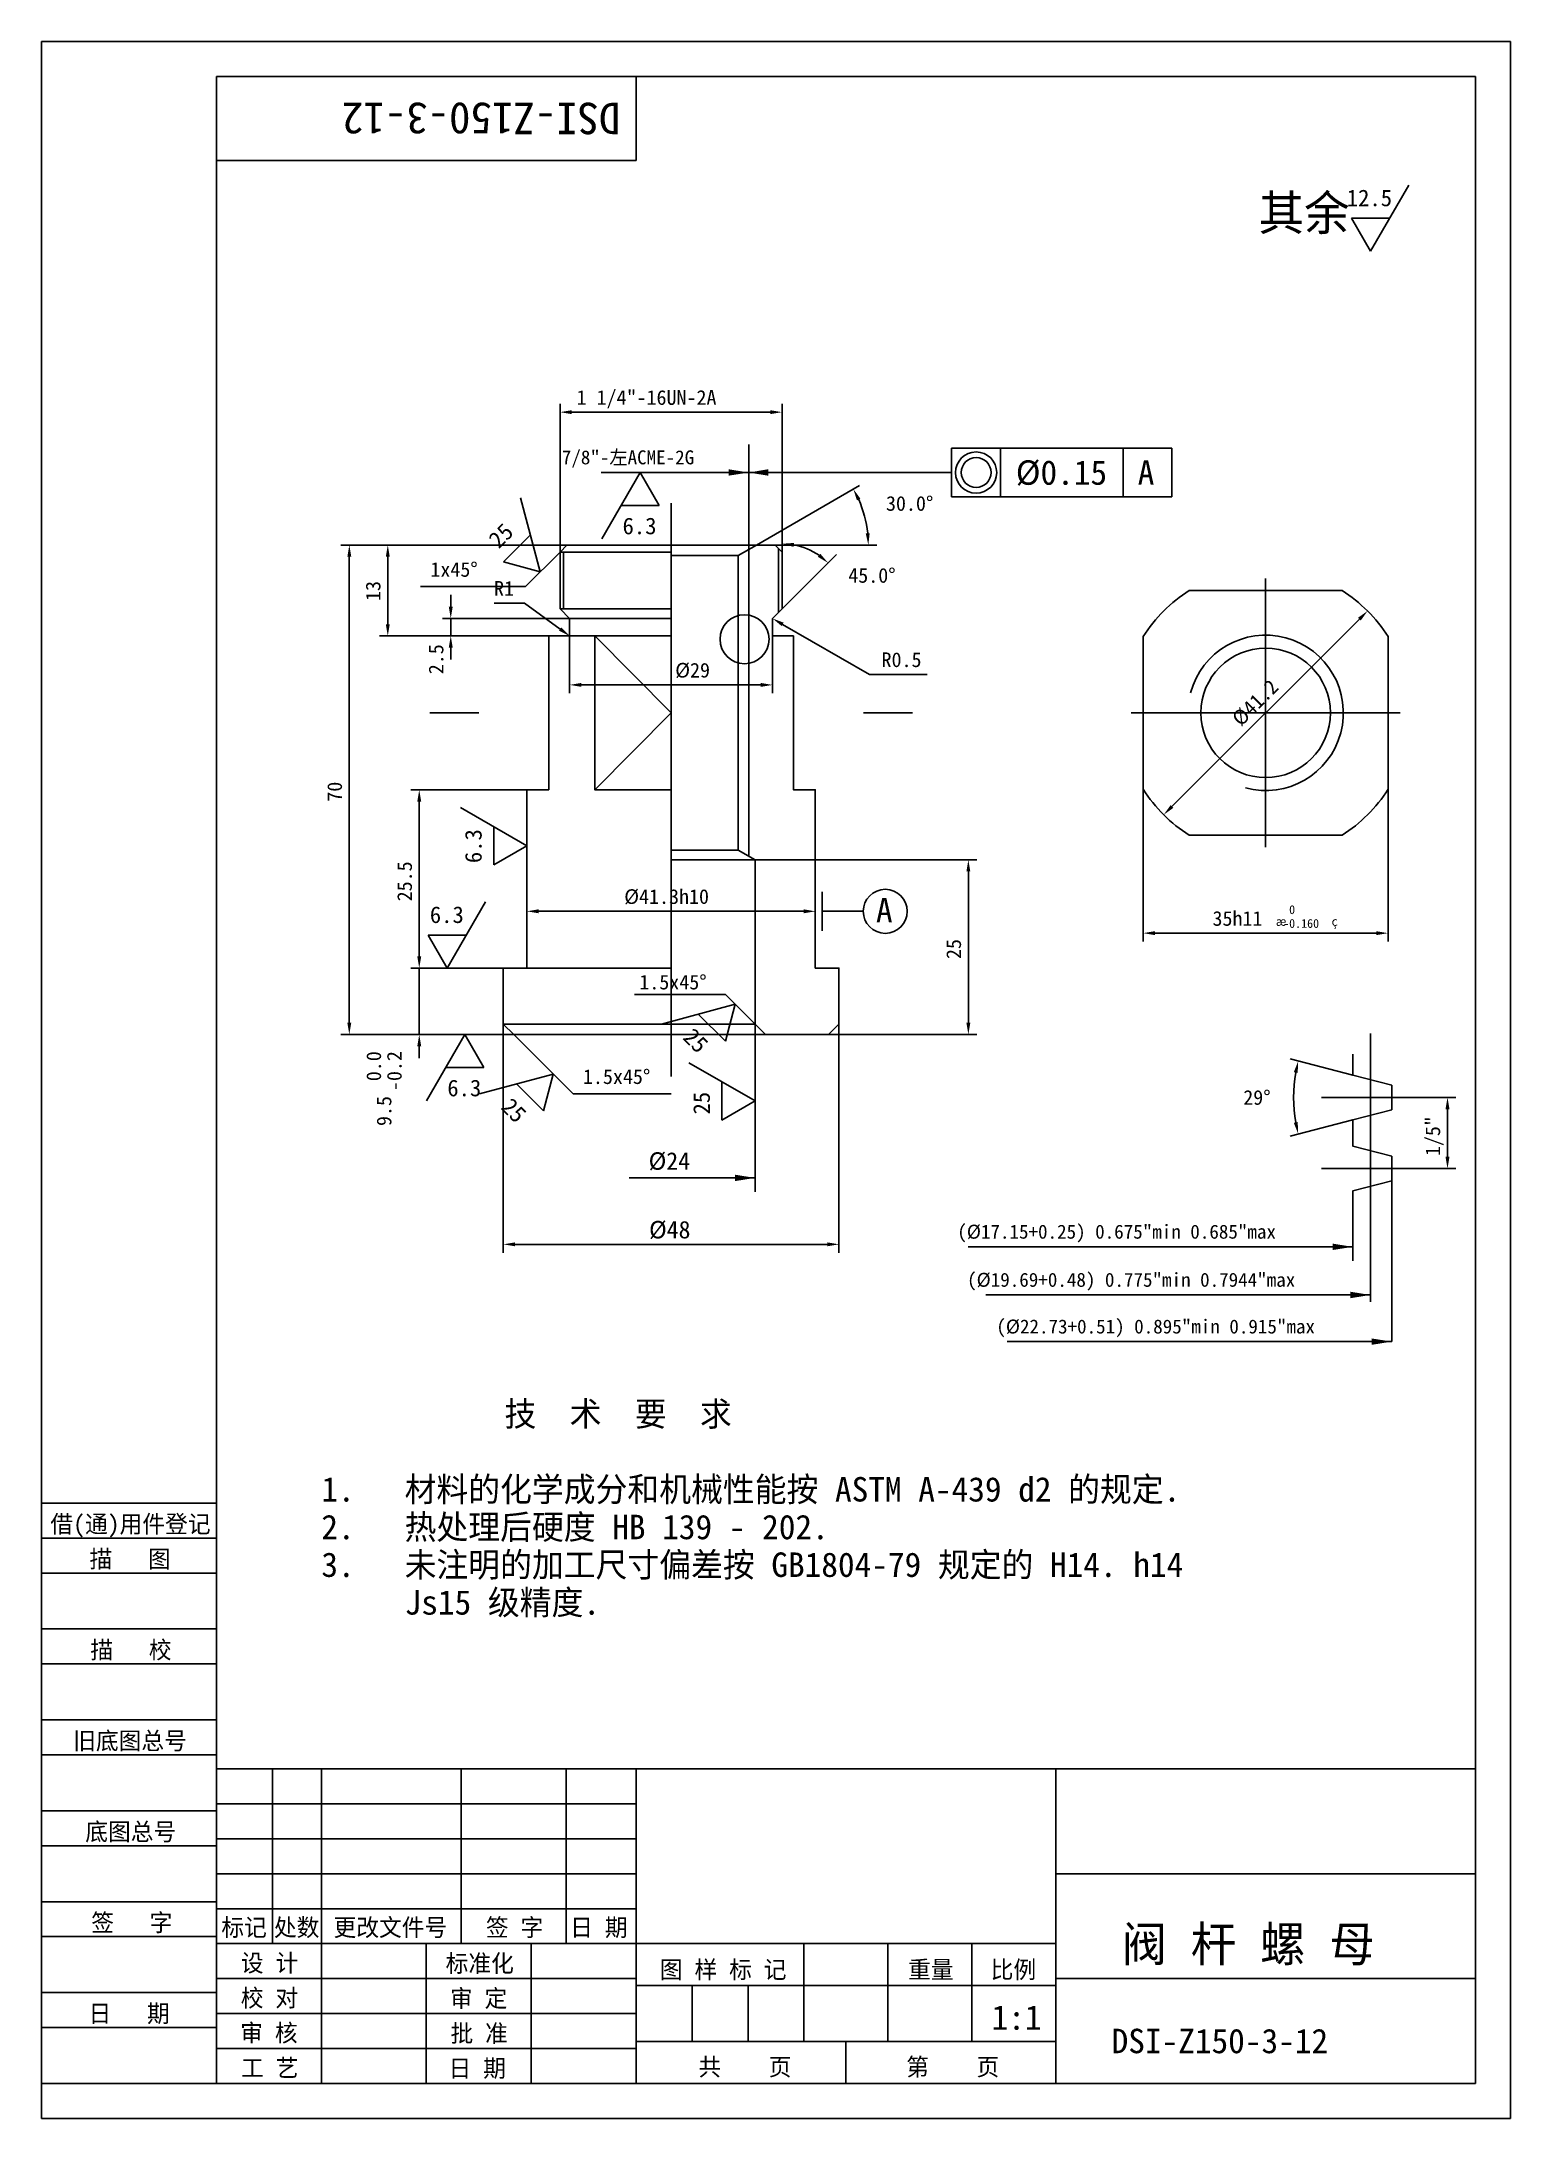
# Model space of a CAD drawing. Header units: metres. Extents: x 0 to 210, y 0 to 297.
import ezdxf

# ---------------------------------------------------------------- set-up
doc = ezdxf.new("R2010")
doc.units = ezdxf.units.M
for name, color, linetype in [('C', 6, 'Continuous'), ('D', 1, 'Continuous'), ('FL', 5, 'Continuous'), ('T', 7, 'Continuous'), ('TL', 4, 'Continuous')]:
    doc.layers.add(name, color=color, linetype=linetype)

# ---------------------------------------------------------------- blocks, each defined once
blk = doc.blocks.new('PIC6')
blk.add_lwpolyline([(6.01, 0, 1), (-6.01, 0, 1)], format="xyb", close=True)
blk.add_lwpolyline([(-4.36, 0, 1), (4.36, 0, 1), (-4.36, 0, 1)], format="xyb")
blk = doc.blocks.new('TUKUN4')
at = {"layer": 'FL'}
for p, q in [((0, 297), (0, 0)), ((210, 297), (0, 297)), ((210, 0), (210, 297)), ((0, 78), (25, 78)), ((0, 70), (25, 70)), ((0, 65), (25, 65)), ((0, 57), (25, 57)), ((0, 52), (25, 52)), ((33, 25), (33, 50)), ((40, 5), (40, 50)), ((60, 25), (60, 50)), ((75, 25), (75, 50)), ((25, 45), (85, 45)), ((0, 44), (25, 44)), ((0, 39), (25, 39)), ((25, 40), (85, 40)), ((25, 35), (85, 35)), ((0, 31), (25, 31)), ((25, 30), (85, 30)), ((0, 26), (25, 26)), ((70, 5), (70, 25)), ((0, 18), (25, 18)), ((25, 20), (85, 20)), ((25, 15), (85, 15)), ((0, 13), (25, 13)), ((25, 10), (85, 10)), ((0, 0), (210, 0))]:
    blk.add_line(p, q, dxfattribs=at)
at = {"layer": 'TL'}
for p, q in [((25, 5), (25, 292)), ((205, 292), (25, 292)), ((85, 292), (85, 280)), ((205, 5), (205, 292)), ((85, 280), (25, 280)), ((0, 88), (25, 88)), ((0, 83), (25, 83)), ((205, 50), (25, 50)), ((85, 5), (85, 50)), ((145, 5), (145, 50)), ((205, 35), (145, 35)), ((145, 25), (25, 25)), ((55, 5), (55, 25)), ((109, 11), (109, 25)), ((121, 11), (121, 25)), ((133, 11), (133, 25)), ((85, 19), (145, 19)), ((93, 11), (93, 19)), ((101, 11), (101, 19)), ((205, 20), (145, 20)), ((145, 11), (85, 11)), ((115, 5), (115, 11)), ((0, 5), (205, 5))]:
    blk.add_line(p, q, dxfattribs=at)
at = {"layer": 'T'}
for s, p in [('借(通)用件登记', (1.26, 83.76)), ('描   图', (6.86, 78.76)), ('描   校', (6.98, 65.76)), ('旧底图总号', (4.52, 52.76)), ('底图总号', (6.25, 39.76)), ('签   字', (7.1, 26.76)), ('标记', (25.71, 26.07)), ('处数', (33.22, 26.07)), ('更改文件号', (41.75, 26.07)), ('签 字', (63.53, 26.07)), ('日 期', (75.57, 26.07)), ('设 计', (28.5, 20.99)), ('标准化', (57.77, 20.93)), ('图 样 标 记', (88.4, 20.04)), ('重量', (123.88, 20.04)), ('比例', (135.7, 20.04)), ('校 对', (28.48, 15.99)), ('审 定', (58.39, 15.93)), ('日   期', (6.72, 13.76)), ('审 核', (28.41, 10.99)), ('批 准', (58.46, 10.93)), ('共    页', (93.91, 6.13)), ('第    页', (123.62, 6.13)), ('工 艺', (28.52, 5.99)), ('日 期', (58.18, 5.93))]:
    blk.add_text(s, height=2.5, dxfattribs=at).set_placement(p)

msp = doc.modelspace()

# ---------------------------------------------------------------- linework, layer by layer
at = {"layer": 'C'}
for p, q in [((175, 220.22), (175, 181.78)), ((155.78, 201), (194.22, 201))]:
    msp.add_line(p, q, dxfattribs=at)
for points in [[(90, 149), (90, 231)], [(190, 155.14), (190, 130.76)], [(183, 146), (196, 146)], [(183, 135.84), (196, 135.84)]]:
    msp.add_lwpolyline(points, dxfattribs=at)
at = {"layer": 'D'}
for p, q in [((195.46, 276.46), (190, 267)), ((190, 267), (187.27, 271.73)), ((187.27, 271.73), (192.73, 271.73)), ((74.12, 224), (74.12, 245.2)), ((75.81, 244), (104.19, 244)), ((105.88, 224), (105.88, 245.2)), ((101.11, 224.37), (101.11, 239.37)), ((130.11, 231.87), (130.11, 238.87)), ((130.11, 238.87), (161.61, 238.87)), ((137.11, 231.87), (137.11, 238.87)), ((154.61, 231.87), (154.61, 238.87)), ((161.61, 238.87), (161.61, 231.87)), ((101.11, 235.37), (80, 235.37)), ((80.09, 225.91), (85.56, 235.37)), ((85.56, 235.37), (88.29, 230.64)), ((101.11, 235.37), (104.61, 235.37)), ((104.61, 235.37), (130.11, 235.37)), ((68.47, 231.73), (71.3, 221.17)), ((102.2, 225), (116.92, 233.5)), ((161.61, 231.87), (130.11, 231.87)), ((88.29, 230.64), (82.82, 230.64)), ((66.02, 222.59), (69.88, 226.45)), ((105.88, 224), (105.88, 226.38)), ((75.12, 225), (42.8, 225)), ((44, 156.68), (44, 223.32)), ((75.12, 225), (48.3, 225)), ((49.5, 213.68), (49.5, 223.32)), ((74.12, 224), (69.18, 219.05)), ((104.88, 225), (114.88, 225)), ((105.88, 215.88), (113.65, 223.65)), ((114.88, 225), (119.4, 225)), ((71.3, 221.17), (66.02, 222.59)), ((69.18, 219.05), (54.18, 219.05)), ((58.5, 216.18), (58.5, 217.86)), ((75.5, 214.5), (57.3, 214.5)), ((58.5, 212), (58.5, 214.5)), ((67.35, 216.7), (64.69, 216.7)), ((69.03, 216.7), (67.35, 216.7)), ((74.14, 212.99), (69.03, 216.7)), ((188.4, 214.4), (161.6, 187.6)), ((72.5, 212), (48.3, 212)), ((72.5, 212), (57.3, 212)), ((75.5, 212), (75.5, 203.8)), ((104.5, 212), (104.5, 203.8)), ((105.95, 213.66), (118.36, 206.5)), ((58.5, 210.32), (58.5, 208.64)), ((77.18, 205), (102.82, 205)), ((118.36, 206.5), (120.04, 206.5)), ((120.04, 206.5), (126.59, 206.5)), ((157.5, 190.08), (157.5, 168.3)), ((192.5, 190.08), (192.5, 168.3)), ((69.38, 190), (52.8, 190)), ((54, 166.18), (54, 188.32)), ((59.91, 187.46), (69.38, 182)), ((64.64, 179.27), (64.64, 184.73)), ((69.38, 182), (64.64, 179.27)), ((102, 180), (133.7, 180)), ((132.5, 156.68), (132.5, 178.32)), ((63.46, 173.96), (58, 164.5)), ((69.38, 170.88), (69.38, 173.82)), ((71.06, 172.62), (108.94, 172.62)), ((110.62, 170.88), (110.62, 173.82)), ((159.18, 169.5), (190.82, 169.5)), ((54, 166.18), (54, 167.86)), ((58, 164.5), (55.27, 169.23)), ((55.27, 169.23), (60.73, 169.23)), ((66, 164.5), (52.8, 164.5)), ((66, 164.5), (52.8, 164.5)), ((54, 155), (54, 164.5)), ((97.76, 160.74), (84.76, 160.74)), ((102, 156.5), (97.76, 160.74)), ((88.62, 156.5), (99.17, 159.33)), ((97.76, 154.05), (93.89, 157.91)), ((99.17, 159.33), (97.76, 154.05)), ((67.5, 155), (42.8, 155)), ((67.5, 155), (52.8, 155)), ((55.04, 145.54), (60.5, 155)), ((60.5, 155), (63.23, 150.27)), ((66, 156.5), (66, 123.8)), ((67.5, 155), (75.99, 146.51)), ((102, 156.5), (102, 132.5)), ((112.5, 155), (133.7, 155)), ((114, 156.5), (114, 123.8)), ((54, 153.32), (54, 151.64)), ((187.46, 149.2), (178.5, 151.51)), ((63.23, 150.27), (57.77, 150.27)), ((62.6, 146.51), (73.16, 149.34)), ((73.16, 149.34), (71.74, 144.07)), ((92.54, 150.96), (102, 145.5)), ((71.74, 144.07), (67.88, 147.93)), ((75.99, 146.51), (89.99, 146.51)), ((97.27, 142.77), (97.27, 148.23)), ((196, 146), (202.2, 146)), ((102, 145.5), (97.27, 142.77)), ((187.46, 142.8), (178.5, 140.49)), ((201, 144.32), (201, 137.52)), ((102, 134.5), (84, 134.5)), ((193.04, 134.09), (193.04, 111.09)), ((196, 135.84), (202.2, 135.84)), ((190, 130.76), (190, 116.76)), ((187.46, 129.64), (187.46, 122.64)), ((67.68, 125), (112.32, 125)), ((187.46, 124.64), (132.46, 124.64)), ((190, 117.76), (135, 117.76)), ((193.04, 111.09), (138.04, 111.09))]:
    msp.add_line(p, q, dxfattribs=at)
for points in [[(111.62, 175.43), (111.62, 169.82)], [(111.62, 172.62), (117.47, 172.62)]]:
    msp.add_lwpolyline(points, dxfattribs=at)
for centre, radius in [((100.5, 211.53), 3.5), ((120.62, 172.62), 3.15)]:
    msp.add_circle(centre, radius, dxfattribs=at)
for centre, radius, start, end in [((102.2, 225), 16, 6.02, 23.98), ((105.88, 215.88), 9.3, 55.36, 79.64), ((199.82, 146), 20.82, 170.12, 189.88)]:
    msp.add_arc(centre, radius, start, end, dxfattribs=at)
for points in [[(75.81, 244.28), (75.81, 243.72), (74.12, 244)], [(104.19, 244.28), (104.19, 243.72), (105.88, 244)], [(98.23, 234.92), (101.11, 235.37), (98.23, 235.83)], [(103.91, 235.84), (103.91, 234.91), (101.11, 235.37)], [(116.57, 231.38), (117.07, 231.63), (116.06, 233)], [(118.39, 226.69), (117.83, 226.66), (118.2, 225)], [(43.72, 223.32), (44.28, 223.32), (44, 225)], [(49.22, 223.32), (49.78, 223.32), (49.5, 225)], [(107.52, 224.74), (107.57, 225.3), (105.88, 225.18)], [(111.34, 223.74), (110.98, 223.31), (112.45, 222.45)], [(58.22, 216.18), (58.78, 216.18), (58.5, 214.5)], [(105.81, 213.42), (106.09, 213.9), (104.5, 214.5)], [(188.59, 214.2), (188.2, 214.59), (189.58, 215.58)], [(49.22, 213.68), (49.78, 213.68), (49.5, 212)], [(58.22, 210.32), (58.78, 210.32), (58.5, 212)], [(74.31, 213.21), (73.98, 212.76), (75.5, 212)], [(77.18, 205.28), (77.18, 204.72), (75.5, 205)], [(102.82, 205.28), (102.82, 204.72), (104.5, 205)], [(53.72, 188.32), (54.28, 188.32), (54, 190)], [(161.8, 187.41), (161.41, 187.8), (160.42, 186.42)], [(132.22, 178.32), (132.78, 178.32), (132.5, 180)], [(71.06, 172.91), (71.06, 172.34), (69.38, 172.62)], [(108.94, 172.91), (108.94, 172.34), (110.62, 172.62)], [(159.18, 169.78), (159.18, 169.22), (157.5, 169.5)], [(190.82, 169.78), (190.82, 169.22), (192.5, 169.5)], [(53.72, 166.18), (54.28, 166.18), (54, 164.5)], [(53.72, 166.18), (54.28, 166.18), (54, 164.5)], [(43.72, 156.68), (44.28, 156.68), (44, 155)], [(53.72, 153.32), (54.28, 153.32), (54, 155)], [(132.22, 156.68), (132.78, 156.68), (132.5, 155)], [(179.03, 149.63), (179.58, 149.51), (179.66, 151.21)], [(200.72, 144.32), (201.28, 144.32), (201, 146)], [(179.58, 142.49), (179.03, 142.37), (179.66, 140.79)], [(200.72, 137.52), (201.28, 137.52), (201, 135.84)], [(99.12, 134.04), (102, 134.5), (99.12, 134.96)], [(67.68, 125.28), (67.68, 124.72), (66, 125)], [(112.32, 125.28), (112.32, 124.72), (114, 125)], [(184.58, 124.19), (187.46, 124.64), (184.58, 125.1)], [(187.12, 117.3), (190, 117.76), (187.12, 118.22)], [(190.16, 110.63), (193.04, 111.09), (190.16, 111.54)]]:
    msp.add_solid(points, dxfattribs=at)
at = {"layer": 'FL'}
for points in [[(74.62, 215.88), (74.62, 224)], [(101.11, 180.51), (101.11, 224.37)], [(105.38, 215.38), (105.38, 224.5)], [(79.08, 190), (90, 201), (79.08, 212)]]:
    msp.add_lwpolyline(points, dxfattribs=at)
msp.add_arc((175, 201), 11.11, 255, 165, dxfattribs=at)
at = {"layer": 'TL'}
for points in [[(74.12, 224), (75.12, 225), (102.2, 225)], [(75.5, 214.5), (74.12, 215.88), (74.12, 224), (90, 224)], [(99.6, 223.5), (90, 223.5)], [(74.12, 215.88), (90, 215.88)], [(75.5, 212), (75.5, 214.5), (90, 214.5)], [(69.38, 164.5), (69.38, 190), (72.5, 190), (72.5, 212), (90, 212)], [(79.08, 212), (79.08, 190), (90, 190)], [(62.5, 201), (55.5, 201)], [(117.5, 201), (124.5, 201)], [(99.6, 181.38), (90, 181.38)], [(102, 180), (90, 180)], [(103.5, 155), (67.5, 155), (66, 156.5), (66, 164.5), (90, 164.5)], [(66, 156.5), (102, 156.5)], [(187.46, 152.2), (187.46, 149.2), (193.04, 147.75), (193.04, 144.25), (187.46, 142.8), (187.46, 139.04), (193.04, 137.59), (193.04, 134.09), (187.46, 132.64), (187.46, 129.64)]]:
    msp.add_lwpolyline(points, dxfattribs=at)
msp.add_lwpolyline([(102.2, 225), (104.88, 225), (105.88, 224), (105.88, 215.88), (104.5, 214.5), (104.5, 212), (107.5, 212), (107.5, 190), (110.62, 190), (110.62, 164.5), (114, 164.5), (114, 156.5), (112.5, 155), (103.5, 155), (102, 156.5), (102, 180), (99.6, 181.38), (99.6, 223.5)], close=True, dxfattribs=at)
msp.add_lwpolyline([(192.5, 190.08), (192.5, 211.92, 0.11), (185.92, 218.5), (164.08, 218.5, 0.11), (157.5, 211.92), (157.5, 190.08, 0.11), (164.08, 183.5), (185.92, 183.5, 0.11)], format="xyb", close=True, dxfattribs=at)
msp.add_lwpolyline([(184.26, 201, 1), (165.74, 201, 1), (184.26, 201, 1)], format="xyb", dxfattribs=at)

# ---------------------------------------------------------------- block references
at = {"layer": 'D', "xscale": 0.49, "yscale": 0.49, "zscale": 0.49}
msp.add_blockref('PIC6', (133.61, 235.37), dxfattribs=at)
at = {"layer": 'TL'}
msp.add_blockref('TUKUN4', (0, 0), dxfattribs=at)

# ---------------------------------------------------------------- texts
at = {"layer": 'D'}
for s, height, rotation, p in [('DSI-Z150-3-12', 4.5, 180, (82.75, 288.25)), ('25', 2.38, 45, (65.37, 224.37)), ('13', 2.1, 90, (48.45, 217)), ('2.5', 2.1, 90, (57.45, 206.53)), ('%%c41.2', 2.1, 45, (171.46, 198.95)), ('70', 2.1, 90, (42.95, 188.3)), ('6.3', 2.38, 90, (62.92, 179.51)), ('25.5', 2.1, 90, (52.95, 174.05)), ('25', 2.1, 90, (131.45, 165.8)), ('25', 2.38, 315, (91.56, 154.44)), (' 0.0', 2.1, 90, (48.54, 146.9)), ('-0.2', 2.1, 90, (51.48, 146.92)), ('9.5', 2.1, 90, (50.01, 141.92)), ('25', 2.38, 315, (65.55, 144.46)), ('25', 2.38, 90, (95.55, 143.57)), ('1/5%%034', 2.1, 90, (199.95, 137.62))]:
    msp.add_text(s, height=height, rotation=rotation, dxfattribs=at).set_placement(p)
for s, height, p in [('其余', 5, (174, 270)), ('12.5', 2.38, (186.6, 273.45)), ('1 1/4%%034-16UN-2A', 2.1, (76.49, 245.05)), ('7/8%%034-左ACME-2G', 2, (74.38, 236.54)), ('%%c0.15', 3.5, (139.28, 233.62)), ('A', 3.5, (156.71, 233.62)), ('30.0%%d', 2.1, (120.72, 229.9)), ('6.3', 2.38, (83.06, 226.54)), ('1x45%%d', 2.1, (55.59, 220.46)), ('R1', 2.1, (64.69, 217.75)), ('45.0%%d', 2.1, (115.33, 219.61)), ('%%c29', 2.1, (90.59, 206.05)), ('R0.5', 2.1, (120.09, 207.55)), ('%%c41.3h10', 2.1, (83.3, 173.68)), ('6.3', 2.38, (55.51, 170.95)), ('A', 3.5, (119.29, 171.03)), ('35h11', 2.1, (167.4, 170.55)), (' 0', 1.26, (177.5, 172.23)), ('%%230', 1.26, (176.45, 170.55)), ('-0.160', 1.26, (177.5, 170.26)), ('%%231', 1.26, (184.43, 170.55)), ('1.5x45%%d', 2.1, (85.46, 161.45)), ('6.3', 2.38, (58.01, 146.17)), ('1.5x45%%d', 2.1, (77.4, 147.93)), ('29%%d', 2.1, (171.8, 144.95)), ('%%c24', 2.5, (86.79, 135.67)), ('%%c48', 2.5, (86.85, 125.85)), ('(%%c17.15+0.25) 0.675%%034min 0.685%%034max', 2, (130.92, 125.81)), ('(%%c19.69+0.48) 0.775%%034min 0.7944%%034max', 2, (132.32, 118.93)), ('(%%c22.73+0.51) 0.895%%034min 0.915%%034max', 2, (136.5, 112.25)), ('           技  术  要  求', 3.5, (40, 99)), ('1.   材料的化学成分和机械性能按 ASTM A-439 d2 的规定.', 3.5, (40, 88.22)), ('2.   热处理后硬度 HB 139 - 202.', 3.5, (40, 82.83)), ('3.   未注明的加工尺寸偏差按 GB1804-79 规定的 H14. h14', 3.5, (40, 77.44)), ('     Js15 级精度. ', 3.5, (40, 72.05)), ('阀 杆 螺 母', 5, (154.39, 22.44)), ('1:1', 3.5, (135.82, 12.69)), ('DSI-Z150-3-12', 3.5, (152.98, 9.33))]:
    msp.add_text(s, height=height, dxfattribs=at).set_placement(p)

doc.saveas('drawing.dxf')
